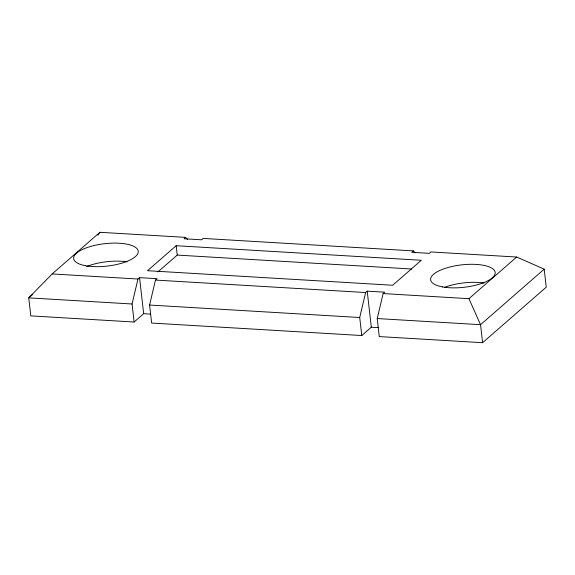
<?xml version="1.0" encoding="UTF-8"?>
<svg xmlns="http://www.w3.org/2000/svg" width="575" height="575" viewBox="0 0 575 575"><rect width="100%" height="100%" fill="white"/><g stroke="black" fill="none" stroke-linecap="round" stroke-linejoin="round"><path stroke-width="0.86" d="M187.479 239.337L185.711 237.382L99.906 232.293L52.167 273.937L28.75 297.857L30.806 315.883L134.119 322.022L132.063 303.995L137.971 279.026L139.56 277.639L157.076 278.681L155.48 280.068L149.579 305.037L151.635 323.057L361.768 335.534L371.313 327.211L378.321 327.621M361.768 335.534L359.713 317.508L365.614 292.531L367.209 291.144L384.718 292.179L383.13 293.573L377.222 318.55L379.277 336.576L482.598 342.707L546.25 287.184L544.194 269.158L516.673 257.032L430.869 251.943L429.281 253.331L411.765 252.288L413.36 250.901L415.121 252.856M97.764 235.161L99.906 232.293M32.768 294.357L28.75 297.857L132.063 303.995M176.166 245.712L147.516 270.703L392.675 285.243L421.324 260.267L176.166 245.712L177.229 255.084L157.909 271.939M185.711 237.382L184.122 238.769L201.631 239.811L203.219 238.424L413.36 250.901M134.119 322.022L143.671 313.691L150.672 314.108M383.13 293.573L468.934 298.677L516.673 257.032M544.194 269.158L480.542 324.688L377.222 318.55M177.229 255.084L411.65 269.007M155.48 280.068L365.614 292.531M52.167 273.937L137.971 279.026M149.579 305.037L359.713 317.508M468.934 298.677L480.542 324.688L482.598 342.707M367.209 291.144L371.313 327.211M139.56 277.639L143.671 313.691M444.482 287.378A32.495 11.277 -6.5 0 1 483.999 283.044M86.724 266.505A32.495 11.277 -6.5 0 1 127.046 261.848M442.369 286.889A32.495 11.277 -6.5 0 0 494.773 274.749A32.495 11.277 -6.5 0 0 451.548 266.599A32.495 11.277 -6.5 0 0 442.369 286.889M85.416 265.7A32.495 11.277 -6.5 0 0 137.82 253.553A32.495 11.277 -6.5 0 0 94.595 245.41A32.495 11.277 -6.5 0 0 85.416 265.7"/></g></svg>
